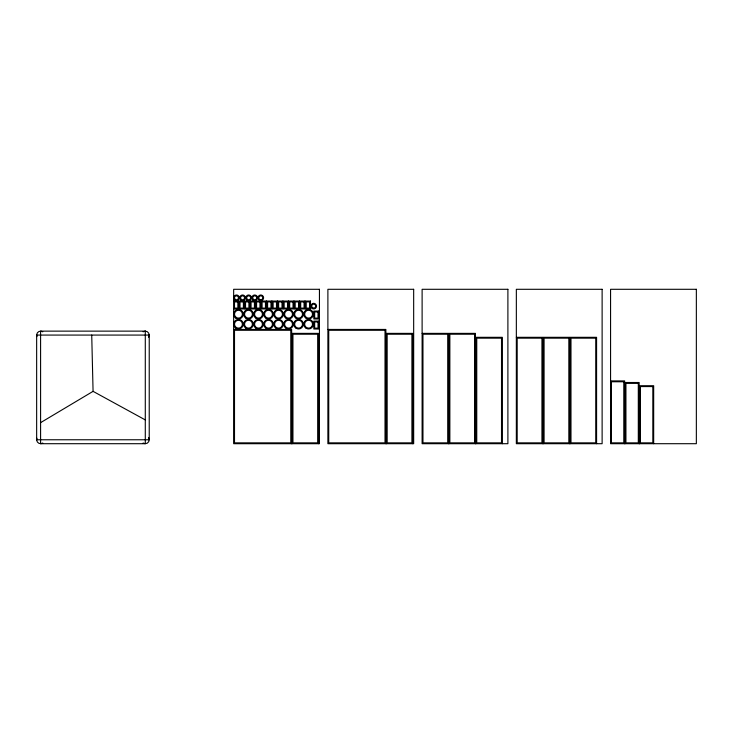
<?xml version="1.0" encoding="UTF-8"?>
<svg xmlns="http://www.w3.org/2000/svg" width="733" height="733" viewBox="0 0 733 733"><rect width="100%" height="100%" fill="white"/><g stroke="black" fill="none" stroke-linecap="round" stroke-linejoin="round"><path stroke-width="1.1" d="M40.59 422.657L93.073 391.349L145.29 419.917M233.662 301.071L238.729 301.071L238.729 308.95L233.662 308.95M233.662 329.438L291.633 329.438L291.633 443.703M327.889 329.438L385.86 329.438L385.86 443.703M422.116 333.378L448.559 333.378L448.559 443.703M516.344 337.317L542.786 337.317L542.786 443.703M610.571 380.913L624.635 380.913L624.635 443.703M91.726 335.073L93.073 391.349M653.671 443.703L653.671 385.714L639.597 385.714L639.597 443.703M639.149 443.703L639.149 382.498L625.084 382.498L625.084 443.703M596.58 443.703L596.58 337.317L570.127 337.317L570.127 443.703M569.678 443.703L569.678 337.317L543.235 337.317L543.235 443.703M502.352 443.703L502.352 337.317L475.9 337.317L475.9 443.703M475.451 443.703L475.451 333.378L449.008 333.378L449.008 443.703M412.761 443.703L412.761 333.378L386.309 333.378L386.309 443.703M318.534 443.703L318.534 333.378L292.082 333.378L292.082 443.703M36.952 336.575A3.94 3.94 0 0 1 42.78 331.792M42.78 443.044A3.94 3.94 0 0 1 36.952 438.261M143.1 331.792A3.94 3.94 0 0 1 148.561 337.253M148.561 437.574A3.94 3.94 0 0 1 143.1 443.044M319.441 289.297L233.662 289.297L233.662 443.703L319.441 443.703L319.441 289.297M413.669 289.297L327.889 289.297L327.889 443.703L413.669 443.703L413.669 289.297M507.896 289.297L422.116 289.297L422.116 443.703L507.896 443.703L507.896 289.297M602.123 289.297L516.344 289.297L516.344 443.703L602.123 443.703L602.123 289.297M696.35 289.297L610.571 289.297L610.571 443.703L696.35 443.703L696.35 289.297M244.245 301.071L239.178 301.071L239.178 308.95L244.245 308.95L244.245 301.071M249.761 301.071L244.694 301.071L244.694 308.95L249.761 308.95L249.761 301.071M255.276 301.071L250.21 301.071L250.21 308.95L255.276 308.95L255.276 301.071M260.792 301.071L255.725 301.071L255.725 308.95L260.792 308.95L260.792 301.071M266.308 301.071L261.241 301.071L261.241 308.95L266.308 308.95L266.308 301.071M271.824 301.071L266.757 301.071L266.757 308.95L271.824 308.95L271.824 301.071M277.34 301.071L272.273 301.071L272.273 308.95L277.34 308.95L277.34 301.071M282.856 301.071L277.789 301.071L277.789 308.95L282.856 308.95L282.856 301.071M288.371 301.071L283.305 301.071L283.305 308.95L288.371 308.95L288.371 301.071M293.887 301.071L288.82 301.071L288.82 308.95L293.887 308.95L293.887 301.071M299.403 301.071L294.336 301.071L294.336 308.95L299.403 308.95L299.403 301.071M304.919 301.071L299.852 301.071L299.852 308.95L304.919 308.95L304.919 301.071M310.435 301.071L305.368 301.071L305.368 308.95L310.435 308.95L310.435 301.071M237.877 301.914L234.505 301.914L234.505 308.107L237.877 308.107L237.877 301.914M243.402 301.914L240.021 301.914L240.021 308.107L243.402 308.107L243.402 301.914M248.918 301.914L245.537 301.914L245.537 308.107L248.918 308.107L248.918 301.914M254.433 301.914L251.053 301.914L251.053 308.107L254.433 308.107L254.433 301.914M259.949 301.914L256.568 301.914L256.568 308.107L259.949 308.107L259.949 301.914M265.465 301.914L262.084 301.914L262.084 308.107L265.465 308.107L265.465 301.914M270.981 301.914L267.6 301.914L267.6 308.107L270.981 308.107L270.981 301.914M276.497 301.914L273.116 301.914L273.116 308.107L276.497 308.107L276.497 301.914M282.013 301.914L278.632 301.914L278.632 308.107L282.013 308.107L282.013 301.914M287.528 301.914L284.147 301.914L284.147 308.107L287.528 308.107L287.528 301.914M293.044 301.914L289.663 301.914L289.663 308.107L293.044 308.107L293.044 301.914M298.56 301.914L295.179 301.914L295.179 308.107L298.56 308.107L298.56 301.914M304.076 301.914L300.695 301.914L300.695 308.107L304.076 308.107L304.076 301.914M309.592 301.914L306.211 301.914L306.211 308.107L309.592 308.107L309.592 301.914M318.882 311.085L313.816 311.085L313.816 318.974L318.882 318.974L318.882 311.085M318.04 311.937L314.659 311.937L314.659 318.122L318.04 318.122L318.04 311.937M318.882 321.109L313.816 321.109L313.816 328.989L318.882 328.989L318.882 321.109M318.04 321.952L314.659 321.952L314.659 328.146L318.04 328.146L318.04 321.952M290.79 330.281L234.505 330.281L234.505 442.86L290.79 442.86L290.79 330.281M385.017 330.281L328.732 330.281L328.732 442.86L385.017 442.86L385.017 330.281M145.29 331.133L40.59 331.133L40.59 443.703L145.29 443.703L145.29 331.133M317.691 334.221L292.934 334.221L292.934 442.86L317.691 442.86L317.691 334.221M411.919 334.221L387.161 334.221L387.161 442.86L411.919 442.86L411.919 334.221M447.716 334.221L422.959 334.221L422.959 442.86L447.716 442.86L447.716 334.221M474.608 334.221L449.851 334.221L449.851 442.86L474.608 442.86L474.608 334.221M149.23 335.073L36.65 335.073L36.65 439.763L149.23 439.763L149.23 335.073M501.509 338.16L476.752 338.16L476.752 442.86L501.509 442.86L501.509 338.16M541.944 338.16L517.186 338.16L517.186 442.86L541.944 442.86L541.944 338.16M568.835 338.16L544.078 338.16L544.078 442.86L568.835 442.86L568.835 338.16M595.737 338.16L570.98 338.16L570.98 442.86L595.737 442.86L595.737 338.16M623.792 381.756L611.414 381.756L611.414 442.86L623.792 442.86L623.792 381.756M638.306 383.341L625.927 383.341L625.927 442.86L638.306 442.86L638.306 383.341M652.828 386.566L640.45 386.566L640.45 442.86L652.828 442.86L652.828 386.566M259.803 299.513A1.97 1.97 0 0 0 262.762 297.809A1.97 1.97 0 0 0 259.803 296.095A1.97 1.97 0 0 0 259.803 299.513M253.563 299.403A1.97 1.97 0 0 0 256.669 298.001A1.97 1.97 0 0 0 253.902 296.013A1.97 1.97 0 0 0 253.563 299.403M247.488 299.403A1.97 1.97 0 0 0 250.594 298.001A1.97 1.97 0 0 0 247.818 296.013A1.97 1.97 0 0 0 247.488 299.403M241.404 299.403A1.97 1.97 0 0 0 244.51 298.001A1.97 1.97 0 0 0 241.743 296.013A1.97 1.97 0 0 0 241.404 299.403M235.33 299.403A1.97 1.97 0 0 0 238.436 298.001A1.97 1.97 0 0 0 235.659 296.013A1.97 1.97 0 0 0 235.33 299.403M312.716 307.842A1.97 1.97 0 0 0 315.676 306.137A1.97 1.97 0 0 0 312.716 304.433A1.97 1.97 0 0 0 312.716 307.842M306.284 317.389A3.94 3.94 0 0 0 312.496 314.576A3.94 3.94 0 0 0 306.953 310.6A3.94 3.94 0 0 0 306.284 317.389M296.26 317.389A3.94 3.94 0 0 0 302.482 314.576A3.94 3.94 0 0 0 296.938 310.6A3.94 3.94 0 0 0 296.26 317.389M286.246 317.389A3.94 3.94 0 0 0 292.458 314.576A3.94 3.94 0 0 0 286.915 310.6A3.94 3.94 0 0 0 286.246 317.389M276.222 317.389A3.94 3.94 0 0 0 282.443 314.576A3.94 3.94 0 0 0 276.891 310.6A3.94 3.94 0 0 0 276.222 317.389M266.528 317.6A3.94 3.94 0 0 0 272.438 314.182A3.94 3.94 0 0 0 266.528 310.774A3.94 3.94 0 0 0 266.528 317.6M256.184 317.389A3.94 3.94 0 0 0 262.405 314.576A3.94 3.94 0 0 0 256.852 310.6A3.94 3.94 0 0 0 256.184 317.389M246.169 317.389A3.94 3.94 0 0 0 252.381 314.576A3.94 3.94 0 0 0 246.838 310.6A3.94 3.94 0 0 0 246.169 317.389M236.145 317.389A3.94 3.94 0 0 0 242.366 314.576A3.94 3.94 0 0 0 236.814 310.6A3.94 3.94 0 0 0 236.145 317.389M306.605 327.614A3.94 3.94 0 0 0 312.524 324.206A3.94 3.94 0 0 0 306.605 320.788A3.94 3.94 0 0 0 306.605 327.614M296.59 327.614A3.94 3.94 0 0 0 302.5 324.206A3.94 3.94 0 0 0 296.59 320.788A3.94 3.94 0 0 0 296.59 327.614M286.566 327.614A3.94 3.94 0 0 0 292.485 324.206A3.94 3.94 0 0 0 286.566 320.788A3.94 3.94 0 0 0 286.566 327.614M276.552 327.614A3.94 3.94 0 0 0 282.462 324.206A3.94 3.94 0 0 0 276.552 320.788A3.94 3.94 0 0 0 276.552 327.614M266.528 327.614A3.94 3.94 0 0 0 272.438 324.206A3.94 3.94 0 0 0 266.528 320.788A3.94 3.94 0 0 0 266.528 327.614M256.513 327.614A3.94 3.94 0 0 0 262.423 324.206A3.94 3.94 0 0 0 256.513 320.788A3.94 3.94 0 0 0 256.513 327.614M246.49 327.614A3.94 3.94 0 0 0 252.399 324.206A3.94 3.94 0 0 0 246.49 320.788A3.94 3.94 0 0 0 246.49 327.614M236.475 327.614A3.94 3.94 0 0 0 242.385 324.206A3.94 3.94 0 0 0 236.475 320.788A3.94 3.94 0 0 0 236.475 327.614M259.381 300.246A2.813 2.813 0 0 0 263.605 297.809A2.813 2.813 0 0 0 259.381 295.372A2.813 2.813 0 0 0 259.381 300.246M253.068 300.09A2.813 2.813 0 0 0 257.512 298.084A2.813 2.813 0 0 0 253.554 295.243A2.813 2.813 0 0 0 253.068 300.09M246.994 300.09A2.813 2.813 0 0 0 251.437 298.084A2.813 2.813 0 0 0 247.47 295.243A2.813 2.813 0 0 0 246.994 300.09M240.91 300.09A2.813 2.813 0 0 0 245.353 298.084A2.813 2.813 0 0 0 241.395 295.243A2.813 2.813 0 0 0 240.91 300.09M234.835 300.09A2.813 2.813 0 0 0 239.279 298.084A2.813 2.813 0 0 0 235.311 295.243A2.813 2.813 0 0 0 234.835 300.09M312.295 308.575A2.813 2.813 0 0 0 316.519 306.137A2.813 2.813 0 0 0 312.295 303.7A2.813 2.813 0 0 0 312.295 308.575M306.183 318.333A4.783 4.783 0 0 0 313.367 314.182A4.783 4.783 0 0 0 306.183 310.041A4.783 4.783 0 0 0 306.183 318.333M296.169 318.333A4.783 4.783 0 0 0 303.343 314.182A4.783 4.783 0 0 0 296.169 310.041A4.783 4.783 0 0 0 296.169 318.333M286.145 318.333A4.783 4.783 0 0 0 293.328 314.182A4.783 4.783 0 0 0 286.145 310.041A4.783 4.783 0 0 0 286.145 318.333M276.13 318.333A4.783 4.783 0 0 0 283.305 314.182A4.783 4.783 0 0 0 276.13 310.041A4.783 4.783 0 0 0 276.13 318.333M266.106 318.333A4.783 4.783 0 0 0 273.29 314.182A4.783 4.783 0 0 0 266.106 310.041A4.783 4.783 0 0 0 266.106 318.333M256.092 318.333A4.783 4.783 0 0 0 263.266 314.182A4.783 4.783 0 0 0 256.092 310.041A4.783 4.783 0 0 0 256.092 318.333M246.068 318.333A4.783 4.783 0 0 0 253.251 314.182A4.783 4.783 0 0 0 246.068 310.041A4.783 4.783 0 0 0 246.068 318.333M236.053 318.333A4.783 4.783 0 0 0 243.228 314.182A4.783 4.783 0 0 0 236.053 310.041A4.783 4.783 0 0 0 236.053 318.333M306.183 328.347A4.783 4.783 0 0 0 313.367 324.206A4.783 4.783 0 0 0 306.183 320.064A4.783 4.783 0 0 0 306.183 328.347M296.169 328.347A4.783 4.783 0 0 0 303.343 324.206A4.783 4.783 0 0 0 296.169 320.064A4.783 4.783 0 0 0 296.169 328.347M286.145 328.347A4.783 4.783 0 0 0 293.328 324.206A4.783 4.783 0 0 0 286.145 320.064A4.783 4.783 0 0 0 286.145 328.347M276.13 328.347A4.783 4.783 0 0 0 283.305 324.206A4.783 4.783 0 0 0 276.13 320.064A4.783 4.783 0 0 0 276.13 328.347M266.106 328.347A4.783 4.783 0 0 0 273.29 324.206A4.783 4.783 0 0 0 266.106 320.064A4.783 4.783 0 0 0 266.106 328.347M256.092 328.347A4.783 4.783 0 0 0 263.266 324.206A4.783 4.783 0 0 0 256.092 320.064A4.783 4.783 0 0 0 256.092 328.347M246.068 328.347A4.783 4.783 0 0 0 253.251 324.206A4.783 4.783 0 0 0 246.068 320.064A4.783 4.783 0 0 0 246.068 328.347M236.053 328.347A4.783 4.783 0 0 0 243.228 324.206A4.783 4.783 0 0 0 236.053 320.064A4.783 4.783 0 0 0 236.053 328.347"/></g></svg>
